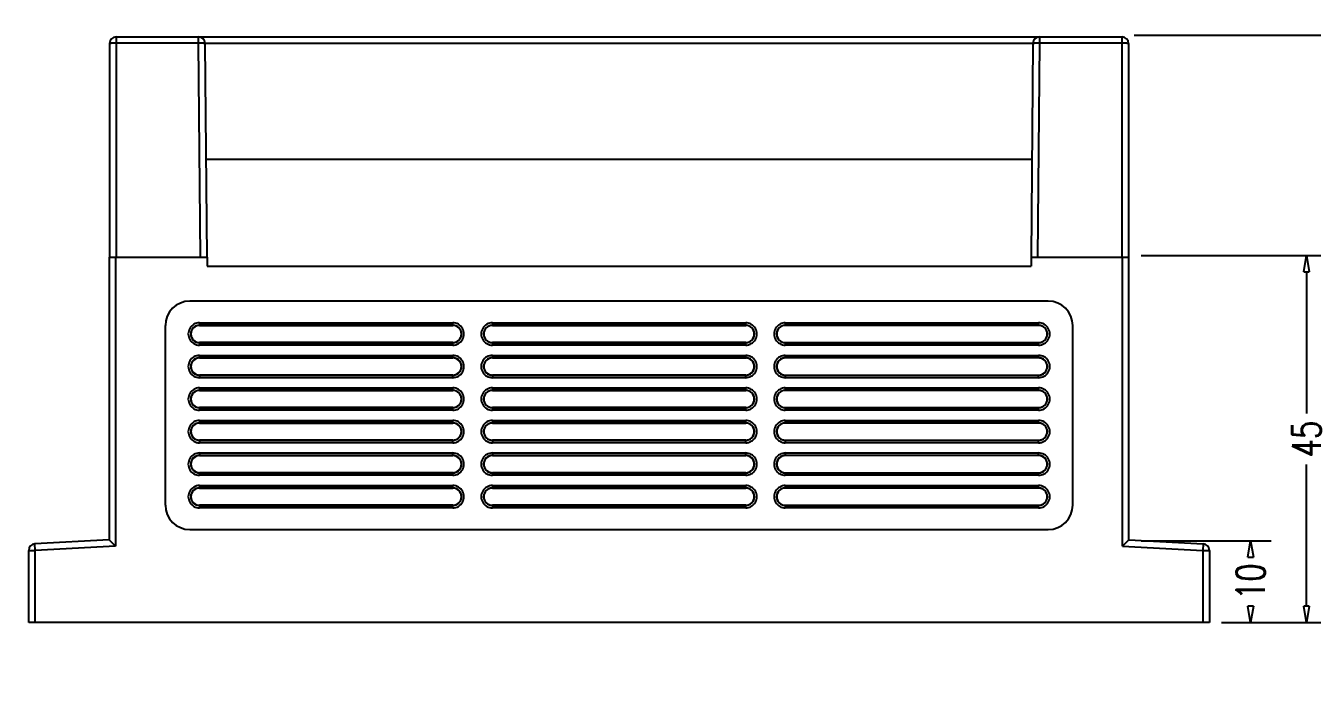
# Model space of a CAD drawing. Header units: millimetres. Extents: x -7873 to 0, y 0 to 2966.
# Drawn here: x -7437.7 to -7280, y 2449.3 to 2529.1 of the extents above; entities that cross this region are included whole.
import ezdxf

# ---------------------------------------------------------------- set-up
doc = ezdxf.new("R2010")
doc.units = ezdxf.units.MM
doc.header["$LTSCALE"] = 0.5
doc.layers.get('0').update_dxf_attribs({"linetype": 'CONTINUOUS'})
doc.layers.get('Defpoints').update_dxf_attribs({"linetype": 'CONTINUOUS'})
doc.layers.add('dim', color=3, linetype='CONTINUOUS')
doc.styles.add('romans', font='romans.shx', dxfattribs={"width": 0.75, "bigfont": 'fangsong.shx'})
doc.dimstyles.new('MSTD', dxfattribs={"dimtxt": 3.5, "dimasz": 2, "dimexe": 2.5, "dimexo": 1.5, "dimgap": 1, "dimtad": 0, "dimzin": 0, "dimdsep": 46, "dimtxsty": 'romans', "dimblk": 'CLOSEDBLANK', "dimcen": 0, "dimclrd": 92, "dimclre": 92, "dimclrt": 3, "dimadec": 0, "dimazin": 0, "dimtfac": 1, "dimtdec": 4, "dimtofl": 0, "dimtmove": 0, "dimatfit": 3, "dimfxl": 0, "dimtolj": 1, "dimtzin": 0, "dimarcsym": 0})

# ---------------------------------------------------------------- blocks, each defined once
blk = doc.blocks.new('_ClosedBlank')
at = {"color": 0, "linetype": 'ByBlock', "lineweight": -2}
for p, q in [((-1, 0.167), (0, 0)), ((-1, 0.167), (-1, -0.167)), ((0, 0), (-1, -0.167))]:
    blk.add_line(p, q, dxfattribs=at)
blk = doc.blocks.new('*D153')
at = {"layer": 'Defpoints', "color": 0}
for p in [(-1216.93, -2519.35), (-1218.81, -2520.85)]:
    blk.add_point(p, dxfattribs=at)
at = {"layer": 'dim', "color": 92, "lineweight": -2}
for p, q in [((-1209.92, -2513.75), (-1215.37, -2518.1)), ((-1218.81, -2520.85), (-1216.93, -2519.35)), ((-1220.37, -2522.09), (-1221.94, -2523.34))]:
    blk.add_line(p, q, dxfattribs=at)
at = {"layer": 'dim', "color": 92, "lineweight": -2, "xscale": 2, "yscale": 2, "zscale": 2}
for p, rotation in [((-1216.93, -2519.35), 218.5926208496094), ((-1218.81, -2520.85), 38.59262466430664)]:
    blk.add_blockref('_ClosedBlank', p, dxfattribs=dict(at, rotation=rotation))
at = {"layer": 'dim', "color": 3, "insert": (-1205.11, -2509.92), "char_height": 3.5, "attachment_point": 5, "rotation": 38.5926, "style": 'romans'}
blk.add_mtext('4-{\\fArial|b0|i0|c0|p32;M3}', dxfattribs=at)
blk = doc.blocks.new('*D154')
at = {"layer": 'Defpoints', "color": 0}
for p in [(-1229.75, -2523.87), (-1226, -2526.35)]:
    blk.add_point(p, dxfattribs=at)
at = {"layer": 'dim', "color": 92, "lineweight": -2}
for p, q in [((-1231.42, -2522.77), (-1233.09, -2521.67)), ((-1229.75, -2523.87), (-1226, -2526.35)), ((-1222.66, -2528.55), (-1224.33, -2527.45))]:
    blk.add_line(p, q, dxfattribs=at)
at = {"layer": 'dim', "color": 92, "lineweight": -2, "xscale": 2, "yscale": 2, "zscale": 2}
for p, rotation in [((-1229.75, -2523.87), 326.6013793945312), ((-1226, -2526.35), 146.6013793945312)]:
    blk.add_blockref('_ClosedBlank', p, dxfattribs=dict(at, rotation=rotation))
at = {"layer": 'dim', "color": 3, "insert": (-1216.13, -2532.85), "char_height": 3.5, "attachment_point": 5, "rotation": 326.6014, "style": 'romans'}
blk.add_mtext('4-∅4.5', dxfattribs=at)
blk = doc.blocks.new('*D155')
at = {"layer": 'Defpoints', "color": 0}
for p in [(-1098.72, -2629.72), (-1088.02, -2701.72), (-1069.92, -2701.72)]:
    blk.add_point(p, dxfattribs=at)
at = {"layer": 'dim', "color": 92, "lineweight": -2}
for p, q in [((-1097.22, -2629.72), (-1067.42, -2629.72)), ((-1069.92, -2631.72), (-1069.92, -2662.59)), ((-1069.92, -2699.72), (-1069.92, -2668.84)), ((-1086.52, -2701.72), (-1067.42, -2701.72))]:
    blk.add_line(p, q, dxfattribs=at)
at = {"layer": 'dim', "color": 92, "lineweight": -2, "xscale": 2, "yscale": 2, "zscale": 2}
for p, rotation in [((-1069.92, -2629.72), 90), ((-1069.92, -2701.72), 270)]:
    blk.add_blockref('_ClosedBlank', p, dxfattribs=dict(at, rotation=rotation))
at = {"layer": 'dim', "color": 3, "insert": (-1069.92, -2665.72), "char_height": 3.5, "attachment_point": 5, "rotation": 90, "style": 'romans'}
blk.add_mtext('72', dxfattribs=at)
blk = doc.blocks.new('*D136')
at = {"layer": 'Defpoints', "color": 0}
for p in [(-1097.87, -2691.72), (-1088.02, -2701.72), (-1082.96, -2701.72)]:
    blk.add_point(p, dxfattribs=at)
at = {"layer": 'dim', "color": 92, "lineweight": -2}
for p, q in [((-1096.37, -2691.72), (-1080.46, -2691.72)), ((-1082.96, -2693.72), (-1082.96, -2693.78)), ((-1082.96, -2699.72), (-1082.96, -2699.66)), ((-1086.52, -2701.72), (-1080.46, -2701.72))]:
    blk.add_line(p, q, dxfattribs=at)
at = {"layer": 'dim', "color": 92, "lineweight": -2, "xscale": 2, "yscale": 2, "zscale": 2}
for p, rotation in [((-1082.96, -2691.72), 90), ((-1082.96, -2701.72), 270)]:
    blk.add_blockref('_ClosedBlank', p, dxfattribs=dict(at, rotation=rotation))
at = {"layer": 'dim', "color": 3, "insert": (-1082.96, -2696.72), "char_height": 3.5, "attachment_point": 5, "rotation": 90, "style": 'romans'}
blk.add_mtext('10', dxfattribs=at)
blk = doc.blocks.new('*D137')
at = {"layer": 'Defpoints', "color": 0}
for p in [(-1097.87, -2656.72), (-1076.97, -2701.72), (-1076.12, -2701.72)]:
    blk.add_point(p, dxfattribs=at)
at = {"layer": 'dim', "color": 92, "lineweight": -2}
for p, q in [((-1096.37, -2656.72), (-1073.62, -2656.72)), ((-1076.12, -2658.72), (-1076.12, -2676.09)), ((-1076.12, -2699.72), (-1076.12, -2682.34)), ((-1075.47, -2701.72), (-1073.62, -2701.72))]:
    blk.add_line(p, q, dxfattribs=at)
at = {"layer": 'dim', "color": 92, "lineweight": -2, "xscale": 2, "yscale": 2, "zscale": 2}
for p, rotation in [((-1076.12, -2656.72), 90), ((-1076.12, -2701.72), 270)]:
    blk.add_blockref('_ClosedBlank', p, dxfattribs=dict(at, rotation=rotation))
at = {"layer": 'dim', "color": 3, "insert": (-1076.12, -2679.22), "char_height": 3.5, "attachment_point": 5, "rotation": 90, "style": 'romans'}
blk.add_mtext('45', dxfattribs=at)
blk = doc.blocks.new('*D179')
at = {"layer": 'Defpoints', "color": 0}
for p in [(-1181.76, -2560.75), (-1177.98, -2559.45)]:
    blk.add_point(p, dxfattribs=at)
at = {"layer": 'dim', "color": 92, "lineweight": -2}
for p, q in [((-1176.09, -2558.8), (-1174.2, -2558.15)), ((-1177.98, -2559.45), (-1181.76, -2560.75)), ((-1195.45, -2565.45), (-1183.66, -2561.4))]:
    blk.add_line(p, q, dxfattribs=at)
at = {"layer": 'dim', "color": 92, "lineweight": -2, "xscale": 2, "yscale": 2, "zscale": 2}
for p, rotation in [((-1177.98, -2559.45), 198.9591979980469), ((-1181.76, -2560.75), 18.95920181274414)]:
    blk.add_blockref('_ClosedBlank', p, dxfattribs=dict(at, rotation=rotation))
at = {"layer": 'dim', "color": 3, "insert": (-1202.3, -2567.8), "char_height": 3.5, "attachment_point": 5, "rotation": 18.9592, "style": 'romans'}
blk.add_mtext('25-∅4', dxfattribs=at)
blk = doc.blocks.new('*D189')
at = {"layer": 'Defpoints', "color": 0}
for p in [(-1172.36, -2547.05), (-1163.51, -2548.68)]:
    blk.add_point(p, dxfattribs=at)
at = {"layer": 'dim', "color": 92, "lineweight": -2}
for p, q in [((-1182.4, -2545.2), (-1174.32, -2546.69)), ((-1163.51, -2548.68), (-1172.36, -2547.05)), ((-1161.54, -2549.05), (-1159.57, -2549.41))]:
    blk.add_line(p, q, dxfattribs=at)
at = {"layer": 'dim', "color": 92, "lineweight": -2, "xscale": 2, "yscale": 2, "zscale": 2}
for p, rotation in [((-1172.36, -2547.05), 349.5682678222656), ((-1163.51, -2548.68), 169.5682830810547)]:
    blk.add_blockref('_ClosedBlank', p, dxfattribs=dict(at, rotation=rotation))
at = {"layer": 'dim', "color": 3, "insert": (-1188.18, -2544.14), "char_height": 3.5, "attachment_point": 5, "rotation": 349.5683, "style": 'romans'}
blk.add_mtext('4-∅9', dxfattribs=at)

msp = doc.modelspace()

# ---------------------------------------------------------------- linework, layer by layer
at = {"color": 7, "linetype": 'Continuous'}
for p, q in [((-7426.628, 2527.727), (-7426.628, 2500.727)), ((-7426.628, 2527.727), (-7303.333, 2527.727)), ((-7416.509, 2526.941), (-7416.509, 2527.727)), ((-7313.452, 2527.727), (-7313.452, 2526.941)), ((-7303.333, 2500.727), (-7303.333, 2527.727)), ((-7427.428, 2526.927), (-7427.428, 2500.727)), ((-7416.509, 2526.941), (-7426.628, 2526.941)), ((-7416.28, 2500.727), (-7416.509, 2526.941)), ((-7415.709, 2526.941), (-7314.251, 2526.941)), ((-7415.48, 2500.727), (-7415.709, 2526.934)), ((-7314.252, 2526.934), (-7314.48, 2500.727)), ((-7313.452, 2526.941), (-7313.68, 2500.727)), ((-7303.333, 2526.941), (-7313.452, 2526.941)), ((-7302.533, 2526.927), (-7302.533, 2500.727)), ((-7415.585, 2512.727), (-7314.375, 2512.727)), ((-7427.48, 2500.727), (-7427.48, 2466.043)), ((-7427.48, 2500.727), (-7415.48, 2500.727)), ((-7426.68, 2500.727), (-7426.68, 2465.284)), ((-7415.48, 2500.727), (-7415.48, 2499.627)), ((-7415.48, 2499.627), (-7314.48, 2499.627)), ((-7314.48, 2500.727), (-7302.48, 2500.727)), ((-7314.48, 2500.727), (-7314.48, 2499.627)), ((-7303.28, 2465.284), (-7303.28, 2500.727)), ((-7302.48, 2466.043), (-7302.48, 2500.727)), ((-7312.38, 2495.327), (-7417.58, 2495.327)), ((-7420.58, 2470.327), (-7420.58, 2492.327)), ((-7416.405, 2492.672), (-7416.405, 2492.354)), ((-7416.405, 2492.672), (-7385.355, 2492.672)), ((-7385.355, 2492.372), (-7416.405, 2492.372)), ((-7416.405, 2492.354), (-7385.355, 2492.354)), ((-7385.355, 2492.354), (-7385.355, 2492.672)), ((-7380.505, 2492.672), (-7380.505, 2492.354)), ((-7349.455, 2492.372), (-7380.505, 2492.372)), ((-7380.505, 2492.354), (-7349.455, 2492.354)), ((-7380.504, 2492.672), (-7349.455, 2492.672)), ((-7349.455, 2492.354), (-7349.455, 2492.672)), ((-7344.605, 2492.672), (-7313.556, 2492.672)), ((-7344.605, 2492.672), (-7344.605, 2492.354)), ((-7313.555, 2492.372), (-7344.605, 2492.372)), ((-7313.555, 2492.354), (-7344.605, 2492.354)), ((-7313.555, 2492.354), (-7313.555, 2492.672)), ((-7309.38, 2470.327), (-7309.38, 2492.327)), ((-7416.405, 2490.251), (-7416.405, 2489.932)), ((-7385.355, 2490.251), (-7416.405, 2490.251)), ((-7416.405, 2490.232), (-7385.355, 2490.232)), ((-7385.356, 2489.932), (-7416.405, 2489.932)), ((-7385.355, 2489.932), (-7385.355, 2490.251)), ((-7349.455, 2490.251), (-7380.505, 2490.251)), ((-7380.505, 2490.232), (-7380.505, 2489.932)), ((-7380.505, 2490.232), (-7349.455, 2490.232)), ((-7349.455, 2489.932), (-7380.505, 2489.932)), ((-7349.455, 2489.932), (-7349.455, 2490.251)), ((-7344.605, 2490.251), (-7313.555, 2490.251)), ((-7344.605, 2490.251), (-7344.605, 2489.932)), ((-7344.605, 2490.232), (-7313.555, 2490.232)), ((-7313.555, 2489.932), (-7344.605, 2489.932)), ((-7313.555, 2489.932), (-7313.555, 2490.251)), ((-7416.405, 2488.682), (-7416.405, 2488.364)), ((-7416.405, 2488.682), (-7385.355, 2488.682)), ((-7385.355, 2488.382), (-7416.405, 2488.382)), ((-7416.405, 2488.364), (-7385.355, 2488.364)), ((-7385.355, 2488.364), (-7385.355, 2488.682)), ((-7380.505, 2488.682), (-7380.505, 2488.364)), ((-7349.455, 2488.382), (-7380.505, 2488.382)), ((-7380.505, 2488.364), (-7349.455, 2488.364)), ((-7380.504, 2488.682), (-7349.455, 2488.682)), ((-7349.455, 2488.364), (-7349.455, 2488.682)), ((-7344.605, 2488.682), (-7313.556, 2488.682)), ((-7344.605, 2488.682), (-7344.605, 2488.364)), ((-7313.555, 2488.382), (-7344.605, 2488.382)), ((-7313.555, 2488.364), (-7344.605, 2488.364)), ((-7313.555, 2488.364), (-7313.555, 2488.682)), ((-7416.405, 2486.261), (-7416.405, 2485.942)), ((-7385.355, 2486.261), (-7416.405, 2486.261)), ((-7416.405, 2486.242), (-7385.355, 2486.242)), ((-7385.356, 2485.942), (-7416.405, 2485.942)), ((-7385.355, 2485.942), (-7385.355, 2486.261)), ((-7380.505, 2486.261), (-7380.505, 2485.942)), ((-7349.455, 2486.261), (-7380.505, 2486.261)), ((-7380.505, 2486.242), (-7349.455, 2486.242)), ((-7349.455, 2485.942), (-7380.505, 2485.942)), ((-7349.455, 2485.942), (-7349.455, 2486.261)), ((-7344.605, 2486.261), (-7313.555, 2486.261)), ((-7344.605, 2486.261), (-7344.605, 2485.942)), ((-7344.605, 2486.242), (-7313.555, 2486.242)), ((-7313.555, 2485.942), (-7344.605, 2485.942)), ((-7313.555, 2485.942), (-7313.555, 2486.261)), ((-7416.405, 2484.692), (-7416.405, 2484.373)), ((-7416.405, 2484.692), (-7385.355, 2484.692)), ((-7385.355, 2484.392), (-7416.405, 2484.392)), ((-7416.405, 2484.373), (-7385.355, 2484.373)), ((-7385.355, 2484.373), (-7385.355, 2484.692)), ((-7380.505, 2484.692), (-7380.505, 2484.373)), ((-7349.455, 2484.392), (-7380.505, 2484.392)), ((-7380.505, 2484.373), (-7349.455, 2484.373)), ((-7380.504, 2484.692), (-7349.455, 2484.692)), ((-7349.455, 2484.373), (-7349.455, 2484.692)), ((-7344.605, 2484.692), (-7313.556, 2484.692)), ((-7344.605, 2484.692), (-7344.605, 2484.373)), ((-7313.555, 2484.392), (-7344.605, 2484.392)), ((-7313.555, 2484.373), (-7344.605, 2484.373)), ((-7313.555, 2484.373), (-7313.555, 2484.692)), ((-7416.405, 2482.271), (-7416.405, 2481.952)), ((-7385.355, 2482.271), (-7416.405, 2482.271)), ((-7416.405, 2482.252), (-7385.355, 2482.252)), ((-7385.356, 2481.952), (-7416.405, 2481.952)), ((-7385.355, 2481.952), (-7385.355, 2482.271)), ((-7380.505, 2482.271), (-7380.505, 2481.952)), ((-7349.455, 2482.271), (-7380.505, 2482.271)), ((-7380.505, 2482.252), (-7349.455, 2482.252)), ((-7349.455, 2481.952), (-7380.505, 2481.952)), ((-7349.455, 2481.952), (-7349.455, 2482.271)), ((-7344.605, 2482.271), (-7313.555, 2482.271)), ((-7344.605, 2482.271), (-7344.605, 2481.952)), ((-7344.605, 2482.252), (-7313.555, 2482.252)), ((-7313.555, 2481.952), (-7344.605, 2481.952)), ((-7313.555, 2481.952), (-7313.555, 2482.271)), ((-7416.405, 2480.702), (-7416.405, 2480.383)), ((-7416.405, 2480.702), (-7385.355, 2480.702)), ((-7385.355, 2480.402), (-7416.405, 2480.402)), ((-7416.405, 2480.383), (-7385.355, 2480.383)), ((-7385.355, 2480.383), (-7385.355, 2480.702)), ((-7380.505, 2480.702), (-7380.505, 2480.383)), ((-7349.455, 2480.402), (-7380.505, 2480.402)), ((-7380.505, 2480.383), (-7349.455, 2480.383)), ((-7380.504, 2480.702), (-7349.455, 2480.702)), ((-7349.455, 2480.383), (-7349.455, 2480.702)), ((-7344.605, 2480.702), (-7313.556, 2480.702)), ((-7344.605, 2480.702), (-7344.605, 2480.383)), ((-7313.555, 2480.402), (-7344.605, 2480.402)), ((-7313.555, 2480.383), (-7344.605, 2480.383)), ((-7313.555, 2480.383), (-7313.555, 2480.702)), ((-7416.405, 2478.282), (-7416.405, 2477.962)), ((-7385.355, 2478.282), (-7416.405, 2478.282)), ((-7416.405, 2478.262), (-7385.355, 2478.262)), ((-7385.356, 2477.962), (-7416.405, 2477.962)), ((-7385.355, 2477.962), (-7385.355, 2478.282)), ((-7380.505, 2478.282), (-7380.505, 2477.962)), ((-7349.455, 2478.282), (-7380.505, 2478.282)), ((-7380.505, 2478.262), (-7349.455, 2478.262)), ((-7349.455, 2477.962), (-7380.505, 2477.962)), ((-7349.455, 2477.962), (-7349.455, 2478.282)), ((-7344.605, 2478.282), (-7313.555, 2478.282)), ((-7344.605, 2478.282), (-7344.605, 2477.962)), ((-7344.605, 2478.262), (-7313.555, 2478.262)), ((-7313.555, 2477.962), (-7344.605, 2477.962)), ((-7313.555, 2477.962), (-7313.555, 2478.282)), ((-7416.405, 2476.712), (-7416.405, 2476.392)), ((-7416.405, 2476.712), (-7385.355, 2476.712)), ((-7385.355, 2476.412), (-7416.405, 2476.412)), ((-7416.405, 2476.392), (-7385.355, 2476.392)), ((-7385.355, 2476.412), (-7385.355, 2476.712)), ((-7380.505, 2476.712), (-7380.505, 2476.392)), ((-7349.455, 2476.412), (-7380.505, 2476.412)), ((-7380.505, 2476.392), (-7349.455, 2476.392)), ((-7380.504, 2476.712), (-7349.455, 2476.712)), ((-7349.455, 2476.392), (-7349.455, 2476.712)), ((-7344.605, 2476.712), (-7313.556, 2476.712)), ((-7344.605, 2476.712), (-7344.605, 2476.392)), ((-7313.555, 2476.412), (-7344.605, 2476.412)), ((-7313.555, 2476.392), (-7344.605, 2476.392)), ((-7313.555, 2476.392), (-7313.555, 2476.712)), ((-7416.405, 2474.292), (-7416.405, 2473.972)), ((-7385.355, 2474.292), (-7416.405, 2474.292)), ((-7416.405, 2474.272), (-7385.355, 2474.272)), ((-7385.355, 2473.972), (-7385.355, 2474.292)), ((-7380.505, 2474.292), (-7380.505, 2473.972)), ((-7349.455, 2474.292), (-7380.505, 2474.292)), ((-7380.505, 2474.272), (-7349.455, 2474.272)), ((-7349.455, 2473.972), (-7349.455, 2474.292)), ((-7344.605, 2474.292), (-7313.555, 2474.292)), ((-7344.605, 2474.292), (-7344.605, 2473.972)), ((-7344.605, 2474.272), (-7313.555, 2474.272)), ((-7313.555, 2473.972), (-7313.555, 2474.292)), ((-7385.356, 2473.972), (-7416.405, 2473.972)), ((-7416.405, 2472.722), (-7416.405, 2472.402)), ((-7416.405, 2472.722), (-7385.355, 2472.722)), ((-7385.355, 2472.402), (-7385.355, 2472.722)), ((-7349.455, 2473.972), (-7380.505, 2473.972)), ((-7380.505, 2472.722), (-7380.505, 2472.402)), ((-7380.504, 2472.722), (-7349.455, 2472.722)), ((-7349.455, 2472.402), (-7349.455, 2472.722)), ((-7313.555, 2473.972), (-7344.605, 2473.972)), ((-7344.605, 2472.722), (-7313.556, 2472.722)), ((-7344.605, 2472.722), (-7344.605, 2472.402)), ((-7313.555, 2472.402), (-7313.555, 2472.722)), ((-7385.355, 2472.422), (-7416.405, 2472.422)), ((-7416.405, 2472.402), (-7385.355, 2472.402)), ((-7349.455, 2472.422), (-7380.505, 2472.422)), ((-7380.505, 2472.402), (-7349.455, 2472.402)), ((-7313.555, 2472.422), (-7344.605, 2472.422)), ((-7313.555, 2472.402), (-7344.605, 2472.402)), ((-7416.405, 2470.302), (-7416.405, 2469.982)), ((-7385.355, 2470.302), (-7416.405, 2470.302)), ((-7416.405, 2470.282), (-7385.355, 2470.282)), ((-7385.356, 2469.982), (-7416.405, 2469.982)), ((-7385.355, 2469.982), (-7385.355, 2470.302)), ((-7349.455, 2470.302), (-7380.505, 2470.302)), ((-7380.505, 2470.302), (-7380.505, 2469.982)), ((-7380.505, 2470.282), (-7349.455, 2470.282)), ((-7349.455, 2469.982), (-7380.505, 2469.982)), ((-7349.455, 2469.982), (-7349.455, 2470.302)), ((-7344.605, 2470.302), (-7313.555, 2470.302)), ((-7344.605, 2470.302), (-7344.605, 2469.982)), ((-7344.605, 2470.282), (-7313.555, 2470.282)), ((-7313.555, 2469.982), (-7344.605, 2469.982)), ((-7313.555, 2469.982), (-7313.555, 2470.302)), ((-7417.58, 2467.327), (-7312.38, 2467.327)), ((-7437.33, 2455.927), (-7437.33, 2464.768)), ((-7437.33, 2464.768), (-7436.53, 2464.768)), ((-7427.48, 2466.043), (-7436.572, 2465.567)), ((-7436.53, 2464.768), (-7436.572, 2465.567)), ((-7426.68, 2465.284), (-7436.53, 2464.768)), ((-7436.53, 2455.927), (-7436.53, 2464.768)), ((-7426.68, 2465.284), (-7427.48, 2466.043)), ((-7302.48, 2466.043), (-7303.28, 2465.284)), ((-7303.28, 2465.284), (-7293.43, 2464.768)), ((-7302.48, 2466.043), (-7293.388, 2465.567)), ((-7293.388, 2465.567), (-7293.43, 2464.768)), ((-7293.43, 2464.768), (-7292.63, 2464.768)), ((-7293.43, 2464.768), (-7293.43, 2455.927)), ((-7292.63, 2464.768), (-7292.63, 2455.927)), ((-7292.63, 2455.927), (-7437.33, 2455.927))]:
    msp.add_line(p, q, dxfattribs=at)
for centre, radius, start, end in [((-7426.628, 2526.927), 0.8, 90, 180), ((-7416.509, 2526.927), 0.8, 0.5, 90), ((-7313.452, 2526.927), 0.8, 90, 179.5), ((-7303.333, 2526.927), 0.8, 0, 90), ((-7417.58, 2492.327), 3, 90, 180), ((-7312.38, 2492.327), 3, 0, 90), ((-7416.405, 2491.302), 1.37, 89.98341, 270.00029), ((-7416.405, 2491.302), 1.07, 90.00239, 270.00057), ((-7416.405, 2491.302), 1.052, 90.0023, 269.99912), ((-7385.355, 2491.302), 1.37, 269.97707, 89.99936), ((-7385.355, 2491.302), 1.07, 270.00254, 90.00109), ((-7385.355, 2491.302), 1.052, 270.00251, 89.99885), ((-7380.505, 2491.302), 1.37, 89.94258, 270.00829), ((-7380.505, 2491.302), 1.07, 89.99995, 269.99983), ((-7380.505, 2491.302), 1.052, 90.00117, 269.9991), ((-7349.455, 2491.302), 1.37, 269.99529, 89.99981), ((-7349.455, 2491.302), 1.07, 270.00017, 90.00005), ((-7349.456, 2491.296), 1.058, 72.14555, 89.93635), ((-7349.455, 2491.302), 1.052, 270.00001, 89.9992), ((-7344.605, 2491.302), 1.37, 90.00063, 270.02347), ((-7344.605, 2491.302), 1.07, 89.99888, 269.99695), ((-7344.605, 2491.302), 1.052, 90.00074, 269.99597), ((-7344.604, 2491.296), 1.058, 90.06364, 107.85596), ((-7313.555, 2491.302), 1.37, 269.99969, 90.01833), ((-7313.555, 2491.302), 1.07, 269.99944, 89.99801), ((-7313.556, 2491.296), 1.058, 72.14582, 89.93433), ((-7313.555, 2491.302), 1.052, 270.00005, 89.99696), ((-7416.404, 2491.309), 1.058, 252.23965, 269.93796), ((-7385.356, 2491.308), 1.057, 270.05891, 285.06213), ((-7380.504, 2491.309), 1.058, 252.23964, 269.93793), ((-7349.451, 2491.288), 1.037, 285.0283, 287.85424), ((-7313.551, 2491.288), 1.037, 285.02809, 287.85416), ((-7416.405, 2487.312), 1.37, 89.98341, 270.00029), ((-7416.405, 2487.312), 1.07, 90.00238, 270.00057), ((-7416.405, 2487.312), 1.051, 90.0023, 269.99912), ((-7385.355, 2487.312), 1.37, 269.97707, 89.99936), ((-7385.355, 2487.312), 1.07, 270.00254, 90.00109), ((-7385.355, 2487.312), 1.051, 270.00251, 89.99885), ((-7380.505, 2487.312), 1.37, 89.94259, 270.00829), ((-7380.505, 2487.312), 1.07, 89.99995, 269.99983), ((-7380.505, 2487.312), 1.051, 90.00117, 269.9991), ((-7349.455, 2487.312), 1.37, 269.99529, 89.99981), ((-7349.455, 2487.312), 1.07, 270.00017, 90.00005), ((-7349.456, 2487.307), 1.057, 74.92749, 89.94396), ((-7349.455, 2487.312), 1.051, 270.00001, 89.9992), ((-7344.605, 2487.312), 1.37, 90.00063, 270.02347), ((-7344.605, 2487.312), 1.07, 89.99888, 269.99695), ((-7344.605, 2487.312), 1.051, 90.00074, 269.99597), ((-7344.604, 2487.306), 1.058, 90.06364, 107.8582), ((-7313.555, 2487.312), 1.37, 269.99969, 90.01833), ((-7313.555, 2487.312), 1.07, 269.99944, 89.99801), ((-7313.556, 2487.307), 1.057, 74.92818, 89.94185), ((-7313.555, 2487.312), 1.051, 270.00005, 89.99697), ((-7416.404, 2487.319), 1.058, 252.23737, 269.93797), ((-7385.356, 2487.318), 1.057, 270.05893, 285.06731), ((-7380.504, 2487.319), 1.058, 252.23735, 269.93793), ((-7349.451, 2487.298), 1.036, 285.03351, 287.8565), ((-7313.551, 2487.298), 1.036, 285.03329, 287.85642), ((-7416.405, 2483.322), 1.37, 89.9834, 270.00029), ((-7416.405, 2483.322), 1.07, 90.00238, 270.00057), ((-7416.405, 2483.322), 1.051, 90.0023, 269.99912), ((-7385.355, 2483.322), 1.37, 269.97707, 89.99936), ((-7385.355, 2483.322), 1.07, 270.00254, 90.00109), ((-7385.355, 2483.322), 1.051, 270.00251, 89.99885), ((-7380.505, 2483.322), 1.37, 89.94259, 270.00829), ((-7380.505, 2483.322), 1.07, 89.99995, 269.99983), ((-7380.505, 2483.322), 1.051, 90.00117, 269.9991), ((-7349.455, 2483.322), 1.37, 269.99529, 89.99981), ((-7349.455, 2483.322), 1.07, 270.00017, 90.00005), ((-7349.456, 2483.317), 1.056, 74.92231, 89.94395), ((-7349.455, 2483.322), 1.051, 270.00001, 89.9992), ((-7344.605, 2483.322), 1.37, 90.00063, 270.02347), ((-7344.605, 2483.322), 1.07, 89.99888, 269.99695), ((-7344.605, 2483.322), 1.051, 90.00074, 269.99597), ((-7344.604, 2483.316), 1.058, 90.06363, 107.86043), ((-7313.555, 2483.322), 1.37, 269.99968, 90.01833), ((-7313.555, 2483.322), 1.07, 269.99944, 89.99801), ((-7313.556, 2483.317), 1.056, 74.923, 89.94184), ((-7313.555, 2483.322), 1.051, 270.00005, 89.99697), ((-7416.404, 2483.329), 1.057, 252.23508, 269.93797), ((-7385.356, 2483.328), 1.056, 270.05894, 285.0725), ((-7380.504, 2483.329), 1.058, 252.23507, 269.93793), ((-7349.451, 2483.308), 1.036, 285.03872, 287.85877), ((-7313.551, 2483.308), 1.036, 285.0385, 287.85869), ((-7416.405, 2479.332), 1.37, 89.9834, 270.00029), ((-7416.405, 2479.332), 1.07, 90.00238, 270.00057), ((-7416.405, 2479.332), 1.051, 90.0023, 269.99912), ((-7385.355, 2479.332), 1.37, 269.97707, 89.99936), ((-7385.355, 2479.332), 1.07, 270.00254, 90.00109), ((-7385.355, 2479.332), 1.051, 270.00251, 89.99885), ((-7380.505, 2479.332), 1.37, 89.94259, 270.00829), ((-7380.505, 2479.332), 1.07, 89.99995, 269.99983), ((-7380.505, 2479.332), 1.051, 90.00117, 269.9991), ((-7349.455, 2479.332), 1.37, 269.99529, 89.99981), ((-7349.455, 2479.332), 1.07, 270.00017, 90.00005), ((-7349.456, 2479.327), 1.056, 74.91712, 89.94393), ((-7349.455, 2479.332), 1.051, 270.00001, 89.9992), ((-7344.605, 2479.332), 1.37, 90.00063, 270.02346), ((-7344.605, 2479.332), 1.07, 89.99888, 269.99695), ((-7344.605, 2479.332), 1.051, 90.00073, 269.99597), ((-7344.604, 2479.326), 1.057, 90.06363, 107.86268), ((-7313.555, 2479.332), 1.37, 269.99968, 90.01832), ((-7313.555, 2479.332), 1.07, 269.99944, 89.99801), ((-7313.556, 2479.327), 1.056, 74.91781, 89.94182), ((-7313.555, 2479.332), 1.051, 270.00005, 89.99697), ((-7416.404, 2479.339), 1.057, 252.2328, 269.93797), ((-7385.356, 2479.338), 1.056, 270.05896, 285.0777), ((-7380.504, 2479.339), 1.057, 252.23278, 269.93793), ((-7349.451, 2479.318), 1.036, 285.04393, 287.86104), ((-7313.551, 2479.318), 1.036, 285.04371, 287.86096), ((-7416.405, 2475.342), 1.37, 89.9834, 270.00029), ((-7416.405, 2475.342), 1.07, 90.00238, 270.00057), ((-7416.405, 2475.342), 1.05, 90.0023, 269.99912), ((-7385.355, 2475.342), 1.37, 269.97706, 89.99936), ((-7385.355, 2475.342), 1.07, 270.00254, 90.00109), ((-7385.355, 2475.342), 1.05, 270.00251, 89.99885), ((-7380.505, 2475.342), 1.37, 89.94259, 270.00829), ((-7380.505, 2475.342), 1.07, 89.99995, 269.99983), ((-7380.505, 2475.342), 1.05, 90.00117, 269.9991), ((-7349.455, 2475.342), 1.37, 269.99529, 89.99981), ((-7349.455, 2475.342), 1.07, 270.00017, 90.00005), ((-7349.456, 2475.337), 1.056, 74.91193, 89.94392), ((-7349.455, 2475.342), 1.05, 270.00001, 89.9992), ((-7344.605, 2475.342), 1.37, 90.00063, 270.02346), ((-7344.605, 2475.342), 1.07, 89.99888, 269.99695), ((-7344.605, 2475.342), 1.05, 90.00073, 269.99597), ((-7344.604, 2475.336), 1.057, 90.06363, 107.86492), ((-7313.555, 2475.342), 1.37, 269.99968, 90.01832), ((-7313.555, 2475.342), 1.07, 269.99944, 89.99801), ((-7313.556, 2475.337), 1.056, 74.91261, 89.94181), ((-7313.555, 2475.342), 1.05, 270.00005, 89.99697), ((-7416.404, 2475.349), 1.057, 252.23051, 269.93797), ((-7385.356, 2475.348), 1.056, 270.05897, 285.08289), ((-7380.504, 2475.349), 1.057, 252.2305, 269.93793), ((-7349.451, 2475.328), 1.035, 285.04914, 287.86331), ((-7313.551, 2475.328), 1.035, 285.04893, 287.86323), ((-7416.405, 2471.352), 1.37, 89.9834, 270.00029), ((-7385.355, 2471.352), 1.37, 269.97705, 89.99936), ((-7380.505, 2471.352), 1.37, 89.94259, 270.00829), ((-7349.455, 2471.352), 1.37, 269.99529, 89.99981), ((-7344.605, 2471.352), 1.37, 90.00063, 270.02346), ((-7313.555, 2471.352), 1.37, 269.99968, 90.01832), ((-7416.405, 2471.352), 1.07, 90.00238, 270.00057), ((-7416.405, 2471.352), 1.05, 90.0023, 269.99912), ((-7385.355, 2471.352), 1.07, 270.00254, 90.00109), ((-7385.355, 2471.352), 1.05, 270.00251, 89.99885), ((-7380.505, 2471.352), 1.07, 89.99995, 269.99983), ((-7380.505, 2471.352), 1.05, 90.00117, 269.9991), ((-7349.455, 2471.352), 1.07, 270.00017, 90.00005), ((-7349.456, 2471.347), 1.055, 74.90673, 89.9439), ((-7349.455, 2471.352), 1.05, 270.00001, 89.9992), ((-7344.605, 2471.352), 1.07, 89.99888, 269.99695), ((-7344.605, 2471.352), 1.05, 90.00073, 269.99596), ((-7344.604, 2471.346), 1.056, 90.06363, 107.86716), ((-7313.555, 2471.352), 1.07, 269.99944, 89.99801), ((-7313.556, 2471.347), 1.055, 74.90742, 89.9418), ((-7313.555, 2471.352), 1.05, 270.00005, 89.99697), ((-7417.58, 2470.327), 3, 180, 270), ((-7416.404, 2471.359), 1.056, 252.22822, 269.93797), ((-7385.356, 2471.358), 1.055, 270.05899, 285.08809), ((-7380.504, 2471.359), 1.056, 252.22821, 269.93794), ((-7349.451, 2471.338), 1.035, 285.05436, 287.86558), ((-7313.551, 2471.338), 1.035, 285.05414, 287.8655), ((-7312.38, 2470.327), 3, 270, 0), ((-7436.53, 2464.768), 0.8, 93, 180), ((-7293.43, 2464.768), 0.8, 0, 87)]:
    msp.add_arc(centre, radius, start, end, dxfattribs=at)
for points, start_tangent, end_tangent in [([(-7426.628, 2526.941), (-7426.93, 2526.94), (-7427.191, 2526.937), (-7427.366, 2526.932), (-7427.428, 2526.927)], (-1, 0), (0, -1)), ([(-7415.709, 2526.934), (-7415.768, 2526.939), (-7415.941, 2526.942), (-7416.201, 2526.943), (-7416.509, 2526.941)], (-0.0087265, 0.9999619), (-0.9999619, -0.0087239)), ([(-7313.452, 2526.941), (-7313.758, 2526.943), (-7314.017, 2526.942), (-7314.191, 2526.939), (-7314.252, 2526.934)], (-0.9999619, 0.0087239), (-0.0087265, -0.9999619)), ([(-7302.533, 2526.927), (-7302.593, 2526.932), (-7302.767, 2526.937), (-7303.026, 2526.94), (-7303.333, 2526.941)], (0, 1), (-1, 0))]:
    msp.add_spline(points, degree=3, dxfattribs=dict(at, start_tangent=start_tangent, end_tangent=end_tangent))

# ---------------------------------------------------------------- dimensions: what is measured, and where the dimension line sits
at = {"layer": 'dim'}
for base, text, picture, middle, set_off in [((-7421.542, 2638.293), '4-{\\fArial|b0|i0|c0|p32;M3}', '*D153', (-7409.723, 2647.727), (-6204.608, 5157.644)), ((-7430.603040719, 2631.292860895), '4-<>', '*D154', (-7420.741243451, 2624.790545084), (-6204.607879524, 5157.643557427)), ((-7376.965826681, 2610.589675314), '4-<>', '*D189', (-7392.79010633, 2613.503030713), (-6204.607879524, 5157.643557427)), ((-7386.37170579, 2596.89509935), '25-<>', '*D179', (-7406.911639048, 2589.838989141), (-6204.607879524, 5157.643557427))]:
    dim = msp.add_linear_dim(base=base, p1=(0, 0), p2=(0, 0), text=text, dimstyle='MSTD', dxfattribs=at)
    dim.commit()
    dim.dimension.update_dxf_attribs({"geometry": picture, "text_midpoint": middle, "dimtype": 160, "insert": set_off})
for base, p1, p2, picture, middle in [((-7274.53, 2455.927), (-7303.333, 2527.927), (-7292.63, 2455.927), '*D155', (-7274.53, 2491.927)), ((-7280.725, 2455.927), (-7302.48, 2500.927), (-7281.58, 2455.927), '*D137', (-7280.725, 2478.427)), ((-7287.568, 2455.927), (-7302.48, 2465.923), (-7292.63, 2455.927), '*D136', (-7287.568, 2460.925))]:
    dim = msp.add_linear_dim(base=base, p1=p1, p2=p2, dimstyle='MSTD', dxfattribs=at)
    dim.commit()
    dim.dimension.update_dxf_attribs({"geometry": picture, "text_midpoint": middle, "dimtype": 160, "insert": (-6204.608, 5157.644)})

doc.saveas('drawing.dxf')
